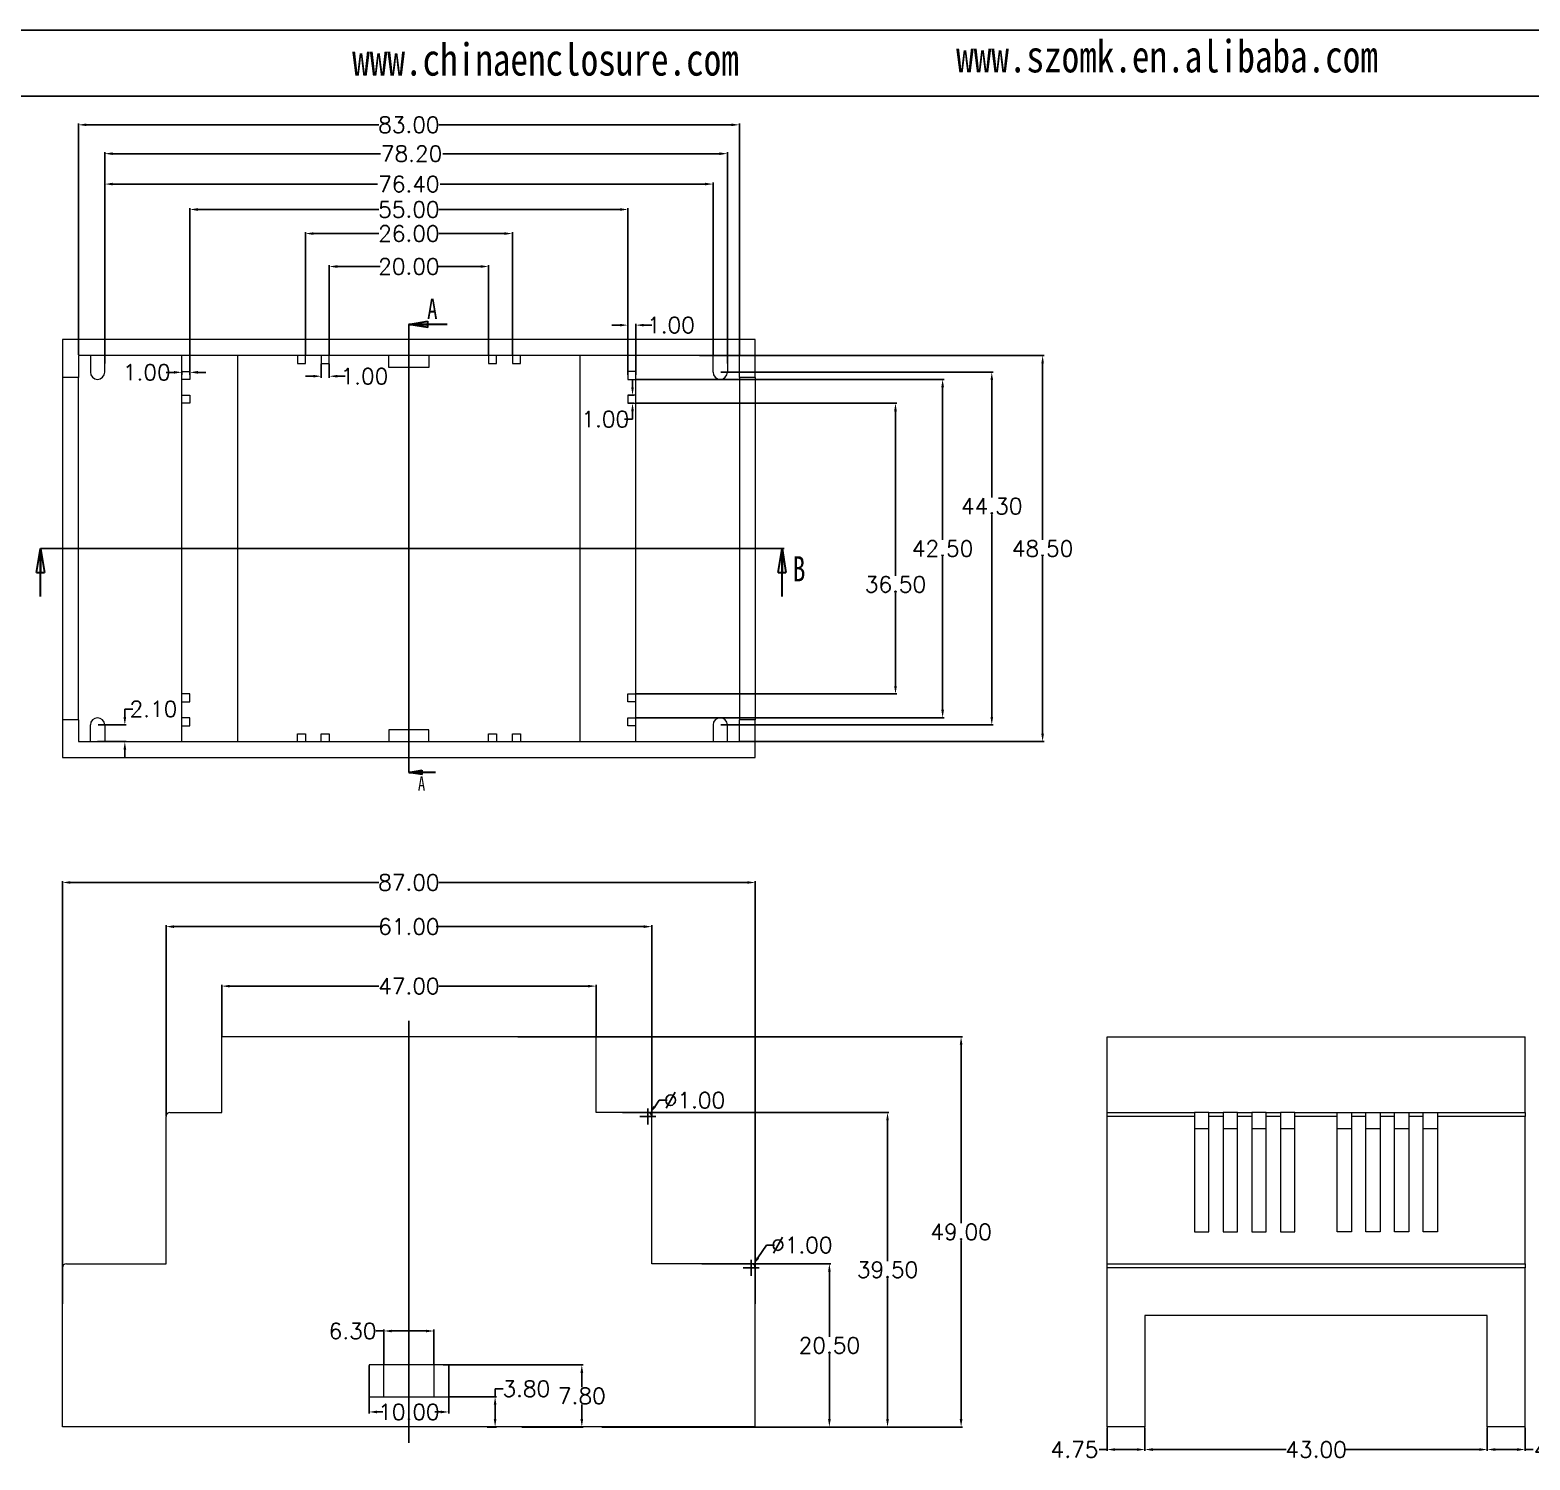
# Model space of a CAD drawing. Header units: inches. Extents: x 3379 to 5125, y 1126 to 1474.
# Drawn here: x 3518.5 to 3706.9, y 1294.4 to 1474 of the extents above; entities that cross this region are included whole.
import ezdxf

# ---------------------------------------------------------------- set-up
doc = ezdxf.new("R2010")
doc.units = ezdxf.units.IN
doc.header["$LTSCALE"] = 15
doc.layers.add('文字', color=81, linetype='Continuous')
doc.styles.add('SLDTEXTSTYLE0', font='TXT', dxfattribs={"width": 0.75})
doc.styles.get("Standard").update_dxf_attribs({"font": 'txt', "bigfont": 'gbcbig.shx'})
doc.styles.add('宋体', font='', dxfattribs={"width": 0.8, "height": 3.5})
doc.styles.get('宋体').set_extended_font_data('SimSun')
doc.dimstyles.new('2.5', dxfattribs={"dimtxt": 2, "dimasz": 1, "dimexe": 0.18, "dimexo": 0.0625, "dimgap": 0.09, "dimtad": 0, "dimtih": 1, "dimtoh": 1, "dimzin": 0, "dimdsep": 46, "dimtxsty": 'Standard', "dimcen": 1, "dimadec": 0, "dimazin": 2, "dimtfac": 1, "dimtofl": 0, "dimtmove": 0, "dimatfit": 3, "dimfxl": 1, "dimtolj": 1, "dimtzin": 0, "dimarcsym": 0})

# ---------------------------------------------------------------- blocks, each defined once
blk = doc.blocks.new('_CLOSED')
at = {"color": 0, "linetype": 'ByBlock', "lineweight": -2}
for p, q in [((-1, 0.166667), (0, 0)), ((-1, 0.166667), (-1, -0.166667)), ((0, 0), (-1, -0.166667)), ((0, 0), (-1, 0))]:
    blk.add_line(p, q, dxfattribs=at)
blk = doc.blocks.new('*D101')
at = {"color": 0, "lineweight": -2}
for p, q in [((3542.6, 1347.64), (3542.6, 1354.13)), ((3543.6, 1353.95), (3562.34, 1353.95)), ((3588.6, 1353.95), (3569.86, 1353.95)), ((3589.6, 1347.64), (3589.6, 1354.13))]:
    blk.add_line(p, q, dxfattribs=at)
at = {"color": 0}
for points in [[(3543.6, 1354.11), (3543.6, 1353.78), (3542.6, 1353.95)], [(3588.6, 1354.11), (3588.6, 1353.78), (3589.6, 1353.95)]]:
    blk.add_solid(points, dxfattribs=at)
at = {"layer": 'Defpoints', "color": 0}
for p in [(3589.6, 1353.95), (3542.6, 1347.58), (3589.6, 1347.58)]:
    blk.add_point(p, dxfattribs=at)
at = {"color": 0, "insert": (3566.1, 1353.95), "char_height": 2, "attachment_point": 5}
blk.add_mtext('\\A1;47.00', dxfattribs=at)
blk = doc.blocks.new('*D102')
at = {"color": 0, "lineweight": -2}
for p, q in [((3535.6, 1337.64), (3535.6, 1361.6)), ((3536.6, 1361.42), (3562.68, 1361.42)), ((3595.6, 1361.42), (3569.52, 1361.42)), ((3596.6, 1337.64), (3596.6, 1361.6))]:
    blk.add_line(p, q, dxfattribs=at)
at = {"color": 0}
for points in [[(3536.6, 1361.59), (3536.6, 1361.25), (3535.6, 1361.42)], [(3595.6, 1361.59), (3595.6, 1361.25), (3596.6, 1361.42)]]:
    blk.add_solid(points, dxfattribs=at)
at = {"layer": 'Defpoints', "color": 0}
for p in [(3596.6, 1361.42), (3535.6, 1337.58), (3596.6, 1337.58)]:
    blk.add_point(p, dxfattribs=at)
at = {"color": 0, "insert": (3566.1, 1361.42), "char_height": 2, "attachment_point": 5}
blk.add_mtext('\\A1;61.00', dxfattribs=at)
blk = doc.blocks.new('*D103')
at = {"color": 0, "lineweight": -2}
for p, q in [((3522.6, 1314.06), (3522.6, 1367.14)), ((3523.6, 1366.96), (3562.34, 1366.96)), ((3608.6, 1366.96), (3569.86, 1366.96)), ((3609.6, 1314.06), (3609.6, 1367.14))]:
    blk.add_line(p, q, dxfattribs=at)
at = {"color": 0}
for points in [[(3523.6, 1367.13), (3523.6, 1366.8), (3522.6, 1366.96)], [(3608.6, 1367.13), (3608.6, 1366.8), (3609.6, 1366.96)]]:
    blk.add_solid(points, dxfattribs=at)
at = {"layer": 'Defpoints', "color": 0}
for p in [(3522.6, 1366.96), (3522.6, 1314), (3609.6, 1314)]:
    blk.add_point(p, dxfattribs=at)
at = {"color": 0, "insert": (3566.1, 1366.96), "char_height": 2, "attachment_point": 5}
blk.add_mtext('\\A1;87.00', dxfattribs=at)
blk = doc.blocks.new('*D104')
at = {"color": 0, "lineweight": -2}
for p, q in [((3602.91, 1319.08), (3619.09, 1319.08)), ((3618.91, 1318.08), (3618.91, 1309.92)), ((3618.91, 1299.58), (3618.91, 1307.74)), ((3609.66, 1298.58), (3619.09, 1298.58))]:
    blk.add_line(p, q, dxfattribs=at)
at = {"color": 0}
for points in [[(3618.74, 1318.08), (3619.08, 1318.08), (3618.91, 1319.08)], [(3618.74, 1299.58), (3619.08, 1299.58), (3618.91, 1298.58)]]:
    blk.add_solid(points, dxfattribs=at)
at = {"layer": 'Defpoints', "color": 0}
for p in [(3602.85, 1319.08), (3618.91, 1319.08), (3609.6, 1298.58)]:
    blk.add_point(p, dxfattribs=at)
at = {"color": 0, "insert": (3618.91, 1308.83), "char_height": 2, "attachment_point": 5}
blk.add_mtext('\\A1;20.50', dxfattribs=at)
blk = doc.blocks.new('*D105')
at = {"color": 0, "lineweight": -2}
for p, q in [((3592.91, 1338.08), (3626.39, 1338.08)), ((3626.21, 1337.08), (3626.21, 1319.42)), ((3626.21, 1299.58), (3626.21, 1317.24)), ((3603.16, 1298.58), (3626.39, 1298.58))]:
    blk.add_line(p, q, dxfattribs=at)
at = {"color": 0}
for points in [[(3626.04, 1337.08), (3626.38, 1337.08), (3626.21, 1338.08)], [(3626.04, 1299.58), (3626.38, 1299.58), (3626.21, 1298.58)]]:
    blk.add_solid(points, dxfattribs=at)
at = {"layer": 'Defpoints', "color": 0}
for p in [(3592.85, 1338.08), (3626.21, 1338.08), (3603.1, 1298.58)]:
    blk.add_point(p, dxfattribs=at)
at = {"color": 0, "insert": (3626.21, 1318.33), "char_height": 2, "attachment_point": 5}
blk.add_mtext('\\A1;39.50', dxfattribs=at)
blk = doc.blocks.new('*D106')
at = {"color": 0, "lineweight": -2}
for p, q in [((3579.79, 1347.58), (3635.63, 1347.58)), ((3635.45, 1346.58), (3635.45, 1324.17)), ((3635.45, 1299.58), (3635.45, 1321.99)), ((3590.33, 1298.58), (3635.63, 1298.58))]:
    blk.add_line(p, q, dxfattribs=at)
at = {"color": 0}
for points in [[(3635.28, 1346.58), (3635.62, 1346.58), (3635.45, 1347.58)], [(3635.28, 1299.58), (3635.62, 1299.58), (3635.45, 1298.58)]]:
    blk.add_solid(points, dxfattribs=at)
at = {"layer": 'Defpoints', "color": 0}
for p in [(3579.72, 1347.58), (3635.45, 1347.58), (3590.27, 1298.58)]:
    blk.add_point(p, dxfattribs=at)
at = {"color": 0, "insert": (3635.45, 1323.08), "char_height": 2, "attachment_point": 5}
blk.add_mtext('\\A1;49.00', dxfattribs=at)
blk = doc.blocks.new('*D107')
at = {"color": 0, "lineweight": -2}
for p, q in [((3611.02, 1321.43), (3609.94, 1319.82)), ((3612.02, 1321.43), (3611.02, 1321.43)), ((3609.1, 1317.58), (3609.1, 1319.58)), ((3608.1, 1318.58), (3610.1, 1318.58))]:
    blk.add_line(p, q, dxfattribs=at)
at = {"color": 0}
blk.add_solid([(3609.8, 1319.92), (3610.08, 1319.73), (3609.38, 1319)], dxfattribs=at)
at = {"layer": 'Defpoints', "color": 0}
for p in [(3609.38, 1319), (3608.82, 1318.17)]:
    blk.add_point(p, dxfattribs=at)
at = {"color": 0, "insert": (3615.45, 1321.43), "char_height": 2, "attachment_point": 5}
blk.add_mtext('\\A1;∅1.00', dxfattribs=at)
blk = doc.blocks.new('*D108')
at = {"color": 0, "lineweight": -2}
for p, q in [((3597.55, 1339.62), (3596.97, 1338.81)), ((3598.55, 1339.62), (3597.55, 1339.62)), ((3595.1, 1337.58), (3597.1, 1337.58)), ((3596.1, 1336.58), (3596.1, 1338.58))]:
    blk.add_line(p, q, dxfattribs=at)
at = {"color": 0}
blk.add_solid([(3596.83, 1338.9), (3597.1, 1338.71), (3596.39, 1337.99)], dxfattribs=at)
at = {"layer": 'Defpoints', "color": 0}
for p in [(3596.39, 1337.99), (3595.81, 1337.17)]:
    blk.add_point(p, dxfattribs=at)
at = {"color": 0, "insert": (3601.97, 1339.62), "char_height": 2, "attachment_point": 5}
blk.add_mtext('\\A1;∅1.00', dxfattribs=at)
blk = doc.blocks.new('*D109')
at = {"color": 0, "lineweight": -2}
for p, q in [((3653.78, 1298.52), (3653.78, 1295.57)), ((3658.53, 1298.52), (3658.53, 1295.57)), ((3653.78, 1295.75), (3652.78, 1295.75)), ((3657.53, 1295.75), (3654.78, 1295.75))]:
    blk.add_line(p, q, dxfattribs=at)
at = {"color": 0}
for points in [[(3654.78, 1295.92), (3654.78, 1295.58), (3653.78, 1295.75)], [(3657.53, 1295.92), (3657.53, 1295.58), (3658.53, 1295.75)]]:
    blk.add_solid(points, dxfattribs=at)
at = {"layer": 'Defpoints', "color": 0}
for p in [(3653.78, 1298.58), (3658.53, 1298.58), (3653.78, 1295.75)]:
    blk.add_point(p, dxfattribs=at)
at = {"color": 0, "insert": (3649.69, 1295.75), "char_height": 2, "attachment_point": 5}
blk.add_mtext('\\A1;4.75', dxfattribs=at)
blk = doc.blocks.new('*D110')
at = {"color": 0, "lineweight": -2}
for p, q in [((3658.53, 1298.52), (3658.53, 1295.57)), ((3701.53, 1298.52), (3701.53, 1295.57)), ((3659.53, 1295.75), (3676.27, 1295.75)), ((3700.53, 1295.75), (3683.78, 1295.75))]:
    blk.add_line(p, q, dxfattribs=at)
at = {"color": 0}
for points in [[(3659.53, 1295.92), (3659.53, 1295.58), (3658.53, 1295.75)], [(3700.53, 1295.92), (3700.53, 1295.58), (3701.53, 1295.75)]]:
    blk.add_solid(points, dxfattribs=at)
at = {"layer": 'Defpoints', "color": 0}
for p in [(3658.53, 1298.58), (3701.53, 1298.58), (3701.53, 1295.75)]:
    blk.add_point(p, dxfattribs=at)
at = {"color": 0, "insert": (3680.03, 1295.75), "char_height": 2, "attachment_point": 5}
blk.add_mtext('\\A1;43.00', dxfattribs=at)
blk = doc.blocks.new('*D111')
at = {"color": 0, "lineweight": -2}
for p, q in [((3701.53, 1298.52), (3701.53, 1295.57)), ((3706.28, 1298.52), (3706.28, 1295.57)), ((3702.53, 1295.75), (3705.28, 1295.75)), ((3706.28, 1295.75), (3707.28, 1295.75))]:
    blk.add_line(p, q, dxfattribs=at)
at = {"color": 0}
for points in [[(3702.53, 1295.92), (3702.53, 1295.58), (3701.53, 1295.75)], [(3705.28, 1295.92), (3705.28, 1295.58), (3706.28, 1295.75)]]:
    blk.add_solid(points, dxfattribs=at)
at = {"layer": 'Defpoints', "color": 0}
for p in [(3701.53, 1298.58), (3706.28, 1298.58), (3706.28, 1295.75)]:
    blk.add_point(p, dxfattribs=at)
at = {"color": 0, "insert": (3710.37, 1295.75), "char_height": 2, "attachment_point": 5}
blk.add_mtext('\\A1;4.75', dxfattribs=at)
blk = doc.blocks.new('*D112')
at = {"color": 0, "lineweight": -2}
for p, q in [((3562.95, 1310.64), (3561.95, 1310.64)), ((3562.95, 1306.44), (3562.95, 1310.82)), ((3568.25, 1310.64), (3563.95, 1310.64)), ((3569.25, 1306.44), (3569.25, 1310.82))]:
    blk.add_line(p, q, dxfattribs=at)
at = {"color": 0}
for points in [[(3563.95, 1310.8), (3563.95, 1310.47), (3562.95, 1310.64)], [(3568.25, 1310.8), (3568.25, 1310.47), (3569.25, 1310.64)]]:
    blk.add_solid(points, dxfattribs=at)
at = {"layer": 'Defpoints', "color": 0}
for p in [(3569.25, 1310.64), (3562.95, 1306.38), (3569.25, 1306.38)]:
    blk.add_point(p, dxfattribs=at)
at = {"color": 0, "insert": (3559.03, 1310.64), "char_height": 2, "attachment_point": 5}
blk.add_mtext('\\A1;6.30', dxfattribs=at)
blk = doc.blocks.new('*D113')
at = {"color": 0, "lineweight": -2}
for p, q in [((3561.1, 1306.32), (3561.1, 1300.29)), ((3571.1, 1306.32), (3571.1, 1300.29)), ((3562.1, 1300.47), (3562.84, 1300.47)), ((3570.1, 1300.47), (3569.36, 1300.47))]:
    blk.add_line(p, q, dxfattribs=at)
at = {"color": 0}
for points in [[(3562.1, 1300.64), (3562.1, 1300.3), (3561.1, 1300.47)], [(3570.1, 1300.64), (3570.1, 1300.3), (3571.1, 1300.47)]]:
    blk.add_solid(points, dxfattribs=at)
at = {"layer": 'Defpoints', "color": 0}
for p in [(3561.1, 1306.38), (3571.1, 1306.38), (3571.1, 1300.47)]:
    blk.add_point(p, dxfattribs=at)
at = {"color": 0, "insert": (3566.1, 1300.47), "char_height": 2, "attachment_point": 5}
blk.add_mtext('\\A1;10.00', dxfattribs=at)
blk = doc.blocks.new('*D114')
at = {"color": 0, "lineweight": -2}
for p, q in [((3571.16, 1302.38), (3577.11, 1302.38)), ((3576.93, 1302.38), (3576.93, 1303.38)), ((3576.93, 1303.38), (3577.93, 1303.38)), ((3576.93, 1299.58), (3576.93, 1301.38)), ((3575.94, 1298.58), (3577.11, 1298.58))]:
    blk.add_line(p, q, dxfattribs=at)
at = {"color": 0}
for points in [[(3576.76, 1301.38), (3577.1, 1301.38), (3576.93, 1302.38)], [(3576.76, 1299.58), (3577.1, 1299.58), (3576.93, 1298.58)]]:
    blk.add_solid(points, dxfattribs=at)
at = {"layer": 'Defpoints', "color": 0}
for p in [(3571.1, 1302.38), (3576.93, 1302.38), (3575.88, 1298.58)]:
    blk.add_point(p, dxfattribs=at)
at = {"color": 0, "insert": (3580.85, 1303.38), "char_height": 2, "attachment_point": 5}
blk.add_mtext('\\A1;3.80', dxfattribs=at)
blk = doc.blocks.new('*D115')
at = {"color": 0, "lineweight": -2}
for p, q in [((3570.39, 1306.38), (3588, 1306.38)), ((3587.82, 1305.38), (3587.82, 1303.57)), ((3587.82, 1299.58), (3587.82, 1301.39)), ((3580.27, 1298.58), (3588, 1298.58))]:
    blk.add_line(p, q, dxfattribs=at)
at = {"color": 0}
for points in [[(3587.65, 1305.38), (3587.99, 1305.38), (3587.82, 1306.38)], [(3587.65, 1299.58), (3587.99, 1299.58), (3587.82, 1298.58)]]:
    blk.add_solid(points, dxfattribs=at)
at = {"layer": 'Defpoints', "color": 0}
for p in [(3570.33, 1306.38), (3580.21, 1298.58), (3587.82, 1298.58)]:
    blk.add_point(p, dxfattribs=at)
at = {"color": 0, "insert": (3587.82, 1302.48), "char_height": 2, "attachment_point": 5}
blk.add_mtext('\\A1;7.80', dxfattribs=at)
blk = doc.blocks.new('*D134')
at = {"color": 0, "lineweight": -2}
for p, q in [((3524.6, 1433.21), (3524.6, 1462.29)), ((3525.6, 1462.11), (3562.34, 1462.11)), ((3606.6, 1462.11), (3569.86, 1462.11)), ((3607.6, 1433.21), (3607.6, 1462.29))]:
    blk.add_line(p, q, dxfattribs=at)
at = {"color": 0}
for points in [[(3525.6, 1462.28), (3525.6, 1461.95), (3524.6, 1462.11)], [(3606.6, 1462.28), (3606.6, 1461.95), (3607.6, 1462.11)]]:
    blk.add_solid(points, dxfattribs=at)
at = {"layer": 'Defpoints', "color": 0}
for p in [(3607.6, 1462.11), (3524.6, 1433.15), (3607.6, 1433.15)]:
    blk.add_point(p, dxfattribs=at)
at = {"color": 0, "insert": (3566.1, 1462.11), "char_height": 2, "attachment_point": 5}
blk.add_mtext('\\A1;83.00', dxfattribs=at)
blk = doc.blocks.new('*D135')
at = {"color": 0, "lineweight": -2}
for p, q in [((3527.9, 1433.21), (3527.9, 1454.85)), ((3528.9, 1454.67), (3562.18, 1454.67)), ((3603.3, 1454.67), (3570.02, 1454.67)), ((3604.3, 1433.21), (3604.3, 1454.85))]:
    blk.add_line(p, q, dxfattribs=at)
at = {"color": 0}
for points in [[(3528.9, 1454.84), (3528.9, 1454.51), (3527.9, 1454.67)], [(3603.3, 1454.84), (3603.3, 1454.51), (3604.3, 1454.67)]]:
    blk.add_solid(points, dxfattribs=at)
at = {"layer": 'Defpoints', "color": 0}
for p in [(3604.3, 1454.67), (3527.9, 1433.15), (3604.3, 1433.15)]:
    blk.add_point(p, dxfattribs=at)
at = {"color": 0, "insert": (3566.1, 1454.67), "char_height": 2, "attachment_point": 5}
blk.add_mtext('\\A1;76.40', dxfattribs=at)
blk = doc.blocks.new('*D136')
at = {"color": 0, "lineweight": -2}
for p, q in [((3538.6, 1431.21), (3538.6, 1451.66)), ((3539.6, 1451.48), (3562.34, 1451.48)), ((3592.6, 1451.48), (3569.86, 1451.48)), ((3593.6, 1431.21), (3593.6, 1451.66))]:
    blk.add_line(p, q, dxfattribs=at)
at = {"color": 0}
for points in [[(3539.6, 1451.65), (3539.6, 1451.31), (3538.6, 1451.48)], [(3592.6, 1451.65), (3592.6, 1451.31), (3593.6, 1451.48)]]:
    blk.add_solid(points, dxfattribs=at)
at = {"layer": 'Defpoints', "color": 0}
for p in [(3593.6, 1451.48), (3538.6, 1431.15), (3593.6, 1431.15)]:
    blk.add_point(p, dxfattribs=at)
at = {"color": 0, "insert": (3566.1, 1451.48), "char_height": 2, "attachment_point": 5}
blk.add_mtext('\\A1;55.00', dxfattribs=at)
blk = doc.blocks.new('*D137')
at = {"color": 0, "lineweight": -2}
for p, q in [((3536.6, 1431.03), (3535.6, 1431.03)), ((3537.6, 1430.71), (3537.6, 1431.21)), ((3538.6, 1430.71), (3538.6, 1431.21)), ((3539.6, 1431.03), (3540.6, 1431.03))]:
    blk.add_line(p, q, dxfattribs=at)
at = {"color": 0}
for points in [[(3536.6, 1431.2), (3536.6, 1430.86), (3537.6, 1431.03)], [(3539.6, 1431.2), (3539.6, 1430.86), (3538.6, 1431.03)]]:
    blk.add_solid(points, dxfattribs=at)
at = {"layer": 'Defpoints', "color": 0}
for p in [(3537.6, 1431.03), (3537.6, 1430.65), (3538.6, 1430.65)]:
    blk.add_point(p, dxfattribs=at)
at = {"color": 0, "insert": (3533.18, 1431.03), "char_height": 2, "attachment_point": 5}
blk.add_mtext('\\A1;1.00', dxfattribs=at)
blk = doc.blocks.new('*D138')
at = {"color": 0, "lineweight": -2}
for p, q in [((3592.6, 1436.96), (3591.6, 1436.96)), ((3593.6, 1430.71), (3593.6, 1437.14)), ((3594.6, 1430.71), (3594.6, 1437.14)), ((3595.6, 1436.96), (3596.6, 1436.96))]:
    blk.add_line(p, q, dxfattribs=at)
at = {"color": 0}
for points in [[(3592.6, 1437.12), (3592.6, 1436.79), (3593.6, 1436.96)], [(3595.6, 1437.12), (3595.6, 1436.79), (3594.6, 1436.96)]]:
    blk.add_solid(points, dxfattribs=at)
at = {"layer": 'Defpoints', "color": 0}
for p in [(3594.6, 1436.96), (3593.6, 1430.65), (3594.6, 1430.65)]:
    blk.add_point(p, dxfattribs=at)
at = {"color": 0, "insert": (3599.02, 1436.96), "char_height": 2, "attachment_point": 5}
blk.add_mtext('\\A1;1.00', dxfattribs=at)
blk = doc.blocks.new('*D139')
at = {"color": 0, "lineweight": -2}
for p, q in [((3527.9, 1432.16), (3527.9, 1458.67)), ((3528.9, 1458.49), (3562.52, 1458.49)), ((3605.1, 1458.49), (3570.36, 1458.49)), ((3606.1, 1432.16), (3606.1, 1458.67))]:
    blk.add_line(p, q, dxfattribs=at)
at = {"color": 0}
for points in [[(3528.9, 1458.66), (3528.9, 1458.32), (3527.9, 1458.49)], [(3605.1, 1458.66), (3605.1, 1458.32), (3606.1, 1458.49)]]:
    blk.add_solid(points, dxfattribs=at)
at = {"layer": 'Defpoints', "color": 0}
for p in [(3606.1, 1458.49), (3527.9, 1432.1), (3606.1, 1432.1)]:
    blk.add_point(p, dxfattribs=at)
at = {"color": 0, "insert": (3566.44, 1458.49), "char_height": 2, "attachment_point": 5}
blk.add_mtext('\\A1;78.20', dxfattribs=at)
blk = doc.blocks.new('*D140')
at = {"color": 0, "lineweight": -2}
for p, q in [((3553.1, 1433.21), (3553.1, 1448.64)), ((3579.1, 1433.21), (3579.1, 1448.64)), ((3554.1, 1448.46), (3562.34, 1448.46)), ((3578.1, 1448.46), (3569.86, 1448.46))]:
    blk.add_line(p, q, dxfattribs=at)
at = {"color": 0}
for points in [[(3554.1, 1448.62), (3554.1, 1448.29), (3553.1, 1448.46)], [(3578.1, 1448.62), (3578.1, 1448.29), (3579.1, 1448.46)]]:
    blk.add_solid(points, dxfattribs=at)
at = {"layer": 'Defpoints', "color": 0}
for p in [(3579.1, 1448.46), (3553.1, 1433.15), (3579.1, 1433.15)]:
    blk.add_point(p, dxfattribs=at)
at = {"color": 0, "insert": (3566.1, 1448.46), "char_height": 2, "attachment_point": 5}
blk.add_mtext('\\A1;26.00', dxfattribs=at)
blk = doc.blocks.new('*D141')
at = {"color": 0, "lineweight": -2}
for p, q in [((3556.1, 1433.21), (3556.1, 1444.5)), ((3557.1, 1444.32), (3562.51, 1444.32)), ((3575.1, 1444.32), (3569.69, 1444.32)), ((3576.1, 1433.21), (3576.1, 1444.5))]:
    blk.add_line(p, q, dxfattribs=at)
at = {"color": 0}
for points in [[(3557.1, 1444.49), (3557.1, 1444.15), (3556.1, 1444.32)], [(3575.1, 1444.49), (3575.1, 1444.15), (3576.1, 1444.32)]]:
    blk.add_solid(points, dxfattribs=at)
at = {"layer": 'Defpoints', "color": 0}
for p in [(3556.1, 1444.32), (3556.1, 1433.15), (3576.1, 1433.15)]:
    blk.add_point(p, dxfattribs=at)
at = {"color": 0, "insert": (3566.1, 1444.32), "char_height": 2, "attachment_point": 5}
blk.add_mtext('\\A1;20.00', dxfattribs=at)
blk = doc.blocks.new('*D142')
at = {"color": 0, "lineweight": -2}
for p, q in [((3555.1, 1432.09), (3555.1, 1430.36)), ((3556.1, 1432.09), (3556.1, 1430.36)), ((3554.1, 1430.54), (3553.1, 1430.54)), ((3557.1, 1430.54), (3558.1, 1430.54))]:
    blk.add_line(p, q, dxfattribs=at)
at = {"color": 0}
for points in [[(3554.1, 1430.71), (3554.1, 1430.38), (3555.1, 1430.54)], [(3557.1, 1430.71), (3557.1, 1430.38), (3556.1, 1430.54)]]:
    blk.add_solid(points, dxfattribs=at)
at = {"layer": 'Defpoints', "color": 0}
for p in [(3555.1, 1432.15), (3556.1, 1432.15), (3556.1, 1430.54)]:
    blk.add_point(p, dxfattribs=at)
at = {"color": 0, "insert": (3560.52, 1430.54), "char_height": 2, "attachment_point": 5}
blk.add_mtext('\\A1;1.00', dxfattribs=at)
blk = doc.blocks.new('*D144')
at = {"color": 0, "lineweight": -2}
for p, q in [((3602.58, 1433.15), (3645.87, 1433.15)), ((3645.69, 1432.15), (3645.69, 1409.99)), ((3645.69, 1385.65), (3645.69, 1407.81)), ((3607.66, 1384.65), (3645.87, 1384.65))]:
    blk.add_line(p, q, dxfattribs=at)
at = {"color": 0}
for points in [[(3645.52, 1432.15), (3645.85, 1432.15), (3645.69, 1433.15)], [(3645.52, 1385.65), (3645.85, 1385.65), (3645.69, 1384.65)]]:
    blk.add_solid(points, dxfattribs=at)
at = {"layer": 'Defpoints', "color": 0}
for p in [(3602.52, 1433.15), (3645.69, 1433.15), (3607.6, 1384.65)]:
    blk.add_point(p, dxfattribs=at)
at = {"color": 0, "insert": (3645.69, 1408.9), "char_height": 2, "attachment_point": 5}
blk.add_mtext('\\A1;48.50', dxfattribs=at)
blk = doc.blocks.new('*D145')
at = {"color": 0, "lineweight": -2}
for p, q in [((3605.26, 1431.05), (3639.48, 1431.05)), ((3639.3, 1430.05), (3639.3, 1415.31)), ((3639.3, 1387.75), (3639.3, 1413.13)), ((3605.26, 1386.75), (3639.48, 1386.75))]:
    blk.add_line(p, q, dxfattribs=at)
at = {"color": 0}
for points in [[(3639.14, 1430.05), (3639.47, 1430.05), (3639.3, 1431.05)], [(3639.14, 1387.75), (3639.47, 1387.75), (3639.3, 1386.75)]]:
    blk.add_solid(points, dxfattribs=at)
at = {"layer": 'Defpoints', "color": 0}
for p in [(3605.2, 1431.05), (3639.3, 1431.05), (3605.2, 1386.75)]:
    blk.add_point(p, dxfattribs=at)
at = {"color": 0, "insert": (3639.3, 1414.22), "char_height": 2, "attachment_point": 5}
blk.add_mtext('\\A1;44.30', dxfattribs=at)
blk = doc.blocks.new('*D146')
at = {"color": 0, "lineweight": -2}
for p, q in [((3594.66, 1430.15), (3633.31, 1430.15)), ((3633.13, 1429.15), (3633.13, 1409.99)), ((3633.13, 1388.65), (3633.13, 1407.81)), ((3594.66, 1387.65), (3633.31, 1387.65))]:
    blk.add_line(p, q, dxfattribs=at)
at = {"color": 0}
for points in [[(3632.96, 1429.15), (3633.3, 1429.15), (3633.13, 1430.15)], [(3632.96, 1388.65), (3633.3, 1388.65), (3633.13, 1387.65)]]:
    blk.add_solid(points, dxfattribs=at)
at = {"layer": 'Defpoints', "color": 0}
for p in [(3594.6, 1430.15), (3633.13, 1430.15), (3594.6, 1387.65)]:
    blk.add_point(p, dxfattribs=at)
at = {"color": 0, "insert": (3633.13, 1408.9), "char_height": 2, "attachment_point": 5}
blk.add_mtext('\\A1;42.50', dxfattribs=at)
blk = doc.blocks.new('*D147')
at = {"color": 0, "lineweight": -2}
for p, q in [((3594.66, 1427.15), (3627.39, 1427.15)), ((3627.21, 1426.15), (3627.21, 1405.49)), ((3627.21, 1391.65), (3627.21, 1403.31)), ((3594.66, 1390.65), (3627.39, 1390.65))]:
    blk.add_line(p, q, dxfattribs=at)
at = {"color": 0}
for points in [[(3627.04, 1426.15), (3627.38, 1426.15), (3627.21, 1427.15)], [(3627.04, 1391.65), (3627.38, 1391.65), (3627.21, 1390.65)]]:
    blk.add_solid(points, dxfattribs=at)
at = {"layer": 'Defpoints', "color": 0}
for p in [(3594.6, 1427.15), (3627.21, 1427.15), (3594.6, 1390.65)]:
    blk.add_point(p, dxfattribs=at)
at = {"color": 0, "insert": (3627.21, 1404.4), "char_height": 2, "attachment_point": 5}
blk.add_mtext('\\A1;36.50', dxfattribs=at)
blk = doc.blocks.new('*D148')
at = {"color": 0, "lineweight": -2}
for p, q in [((3594.19, 1429.15), (3594.19, 1430.15)), ((3593.66, 1428.15), (3594.37, 1428.15)), ((3593.66, 1427.15), (3594.37, 1427.15)), ((3594.19, 1426.15), (3594.19, 1425.15)), ((3594.19, 1425.15), (3593.19, 1425.15))]:
    blk.add_line(p, q, dxfattribs=at)
at = {"color": 0}
for points in [[(3594.02, 1429.15), (3594.35, 1429.15), (3594.19, 1428.15)], [(3594.02, 1426.15), (3594.35, 1426.15), (3594.19, 1427.15)]]:
    blk.add_solid(points, dxfattribs=at)
at = {"layer": 'Defpoints', "color": 0}
for p in [(3593.6, 1428.15), (3593.6, 1427.15), (3594.19, 1427.15)]:
    blk.add_point(p, dxfattribs=at)
at = {"color": 0, "insert": (3590.76, 1425.15), "char_height": 2, "attachment_point": 5}
blk.add_mtext('\\A1;1.00', dxfattribs=at)
blk = doc.blocks.new('*D149')
at = {"color": 0, "lineweight": -2}
for p, q in [((3530.43, 1387.75), (3530.43, 1388.75)), ((3530.43, 1388.75), (3531.43, 1388.75)), ((3527.06, 1386.75), (3530.61, 1386.75)), ((3526.98, 1384.65), (3530.61, 1384.65)), ((3530.43, 1383.65), (3530.43, 1382.65))]:
    blk.add_line(p, q, dxfattribs=at)
at = {"color": 0}
for points in [[(3530.26, 1387.75), (3530.6, 1387.75), (3530.43, 1386.75)], [(3530.26, 1383.65), (3530.6, 1383.65), (3530.43, 1384.65)]]:
    blk.add_solid(points, dxfattribs=at)
at = {"layer": 'Defpoints', "color": 0}
for p in [(3527, 1386.75), (3530.43, 1386.75), (3526.92, 1384.65)]:
    blk.add_point(p, dxfattribs=at)
at = {"color": 0, "insert": (3534.02, 1388.75), "char_height": 2, "attachment_point": 5}
blk.add_mtext('\\A1;2.10', dxfattribs=at)

msp = doc.modelspace()

# ---------------------------------------------------------------- linework, layer by layer
for p, q in [((3379.052, 1474.021), (3871.739, 1474.021)), ((3391.801, 1465.727), (3863.445, 1465.727))]:
    msp.add_line(p, q)
at = {"color": 1}
for p, q in [((3566.1, 1437.044), (3566.1, 1380.785)), ((3613.226, 1408.899), (3519.838, 1408.899)), ((3566.1, 1349.582), (3566.1, 1296.582))]:
    msp.add_line(p, q, dxfattribs=at)
at = {"color": 7, "linetype": 'Continuous', "lineweight": 30}
for p, q in [((3570.9, 1437.044), (3566.1, 1437.044)), ((3519.838, 1402.899), (3519.838, 1408.899)), ((3612.96, 1402.899), (3612.96, 1408.899)), ((3569.46, 1380.785), (3566.1, 1380.785))]:
    msp.add_line(p, q, dxfattribs=at)
at = {"color": 7, "linetype": 'Continuous', "lineweight": 15}
for p, q in [((3609.6, 1435.149), (3522.6, 1435.149)), ((3522.6, 1435.149), (3522.6, 1430.399)), ((3609.6, 1430.399), (3609.6, 1435.149)), ((3607.6, 1433.149), (3524.6, 1433.149)), ((3524.6, 1433.149), (3524.6, 1430.399)), ((3526.1, 1433.149), (3526.1, 1431.049)), ((3527.9, 1431.049), (3527.9, 1433.149)), ((3537.6, 1384.649), (3537.6, 1433.149)), ((3544.6, 1384.649), (3544.6, 1433.149)), ((3552.1, 1433.149), (3552.1, 1432.149)), ((3552.1, 1432.149), (3553.1, 1432.149)), ((3553.1, 1432.149), (3553.1, 1433.149)), ((3555.1, 1433.149), (3555.1, 1432.149)), ((3555.1, 1432.149), (3556.1, 1432.149)), ((3556.1, 1432.149), (3556.1, 1433.149)), ((3563.6, 1431.649), (3563.6, 1433.149)), ((3568.6, 1431.649), (3563.6, 1431.649)), ((3568.6, 1433.149), (3568.6, 1431.649)), ((3576.1, 1433.149), (3576.1, 1432.149)), ((3576.1, 1432.149), (3577.1, 1432.149)), ((3577.1, 1432.149), (3577.1, 1433.149)), ((3579.1, 1433.149), (3579.1, 1432.149)), ((3579.1, 1432.149), (3580.1, 1432.149)), ((3580.1, 1432.149), (3580.1, 1433.149)), ((3587.6, 1384.649), (3587.6, 1433.149)), ((3594.6, 1384.649), (3594.6, 1433.149)), ((3604.3, 1431.049), (3604.3, 1433.149)), ((3606.1, 1433.149), (3606.1, 1431.049)), ((3607.6, 1430.399), (3607.6, 1433.149)), ((3524.6, 1430.399), (3522.6, 1430.399)), ((3522.6, 1430.399), (3522.6, 1387.399)), ((3524.6, 1387.399), (3524.6, 1430.399)), ((3537.6, 1431.149), (3538.6, 1431.149)), ((3538.6, 1430.149), (3537.6, 1430.149)), ((3538.6, 1431.149), (3538.6, 1430.149)), ((3593.6, 1431.149), (3593.6, 1430.149)), ((3594.6, 1431.149), (3593.6, 1431.149)), ((3593.6, 1430.149), (3594.6, 1430.149)), ((3609.6, 1430.399), (3607.6, 1430.399)), ((3607.6, 1430.399), (3607.6, 1387.399)), ((3609.6, 1430.399), (3609.6, 1387.399)), ((3537.6, 1428.149), (3538.6, 1428.149)), ((3538.6, 1428.149), (3538.6, 1427.149)), ((3593.6, 1428.149), (3593.6, 1427.149)), ((3594.6, 1428.149), (3593.6, 1428.149)), ((3538.6, 1427.149), (3537.6, 1427.149)), ((3593.6, 1427.149), (3594.6, 1427.149)), ((3538.6, 1390.649), (3537.6, 1390.649)), ((3538.6, 1389.649), (3538.6, 1390.649)), ((3593.6, 1390.649), (3594.6, 1390.649)), ((3593.6, 1389.649), (3593.6, 1390.649)), ((3537.6, 1389.649), (3538.6, 1389.649)), ((3594.6, 1389.649), (3593.6, 1389.649)), ((3524.6, 1387.399), (3522.6, 1387.399)), ((3522.6, 1387.399), (3522.6, 1382.649)), ((3524.6, 1387.399), (3524.6, 1384.649)), ((3526.1, 1384.649), (3526.1, 1386.749)), ((3527.9, 1386.749), (3527.9, 1384.649)), ((3538.6, 1387.649), (3537.6, 1387.649)), ((3537.6, 1386.649), (3538.6, 1386.649)), ((3538.6, 1386.649), (3538.6, 1387.649)), ((3593.6, 1386.649), (3593.6, 1387.649)), ((3593.6, 1387.649), (3594.6, 1387.649)), ((3594.6, 1386.649), (3593.6, 1386.649)), ((3604.3, 1386.749), (3604.3, 1384.649)), ((3606.1, 1384.649), (3606.1, 1386.749)), ((3607.6, 1384.649), (3607.6, 1387.399)), ((3609.6, 1387.399), (3607.6, 1387.399)), ((3609.6, 1382.649), (3609.6, 1387.399)), ((3524.6, 1384.649), (3607.6, 1384.649)), ((3552.1, 1385.649), (3553.1, 1385.649)), ((3552.1, 1384.649), (3552.1, 1385.649)), ((3553.1, 1385.649), (3553.1, 1384.649)), ((3555.1, 1385.649), (3556.1, 1385.649)), ((3555.1, 1384.649), (3555.1, 1385.649)), ((3556.1, 1385.649), (3556.1, 1384.649)), ((3563.6, 1386.149), (3563.6, 1384.649)), ((3568.6, 1386.149), (3563.6, 1386.149)), ((3568.6, 1384.649), (3568.6, 1386.149)), ((3576.1, 1385.649), (3577.1, 1385.649)), ((3576.1, 1384.649), (3576.1, 1385.649)), ((3577.1, 1385.649), (3577.1, 1384.649)), ((3579.1, 1384.649), (3579.1, 1385.649)), ((3579.1, 1385.649), (3580.1, 1385.649)), ((3580.1, 1385.649), (3580.1, 1384.649)), ((3522.6, 1382.649), (3609.6, 1382.649)), ((3589.6, 1347.582), (3542.6, 1347.582)), ((3542.6, 1338.082), (3542.6, 1347.582)), ((3589.6, 1338.082), (3589.6, 1347.582)), ((3653.777, 1347.582), (3706.277, 1347.582)), ((3653.777, 1338.082), (3653.777, 1347.582)), ((3706.277, 1338.082), (3706.277, 1347.582)), ((3535.6, 1319.082), (3535.6, 1337.582)), ((3536.1, 1338.082), (3542.6, 1338.082)), ((3596.1, 1338.082), (3589.6, 1338.082)), ((3596.6, 1319.082), (3596.6, 1337.582)), ((3653.777, 1338.082), (3664.777, 1338.082)), ((3653.777, 1337.582), (3653.777, 1338.082)), ((3664.777, 1337.582), (3653.777, 1337.582)), ((3653.777, 1319.082), (3653.777, 1337.582)), ((3664.777, 1338.082), (3664.777, 1337.582)), ((3666.577, 1338.082), (3664.777, 1338.082)), ((3664.777, 1337.582), (3664.777, 1323.082)), ((3666.577, 1338.082), (3668.377, 1338.082)), ((3666.577, 1337.582), (3666.577, 1338.082)), ((3666.577, 1323.082), (3666.577, 1337.582)), ((3668.377, 1337.582), (3666.577, 1337.582)), ((3668.377, 1338.082), (3668.377, 1337.582)), ((3670.177, 1338.082), (3668.377, 1338.082)), ((3668.377, 1337.582), (3668.377, 1323.082)), ((3670.177, 1338.082), (3671.977, 1338.082)), ((3670.177, 1337.582), (3670.177, 1338.082)), ((3670.177, 1323.082), (3670.177, 1337.582)), ((3671.977, 1337.582), (3670.177, 1337.582)), ((3671.977, 1338.082), (3671.977, 1337.582)), ((3673.777, 1338.082), (3671.977, 1338.082)), ((3671.977, 1337.582), (3671.977, 1323.082)), ((3673.777, 1338.082), (3675.577, 1338.082)), ((3673.777, 1337.582), (3673.777, 1338.082)), ((3673.777, 1323.082), (3673.777, 1337.582)), ((3675.577, 1337.582), (3673.777, 1337.582)), ((3675.577, 1338.082), (3675.577, 1337.582)), ((3677.377, 1338.082), (3675.577, 1338.082)), ((3675.577, 1337.582), (3675.577, 1323.082)), ((3677.377, 1337.582), (3677.377, 1338.082)), ((3677.377, 1338.082), (3682.677, 1338.082)), ((3677.377, 1323.082), (3677.377, 1337.582)), ((3682.677, 1337.582), (3677.377, 1337.582)), ((3682.677, 1337.582), (3682.677, 1338.082)), ((3682.677, 1338.082), (3684.477, 1338.082)), ((3682.677, 1323.082), (3682.677, 1337.582)), ((3684.477, 1338.082), (3684.477, 1337.582)), ((3684.477, 1338.082), (3686.277, 1338.082)), ((3684.477, 1337.582), (3684.477, 1323.082)), ((3686.277, 1337.582), (3684.477, 1337.582)), ((3686.277, 1337.582), (3686.277, 1338.082)), ((3686.277, 1338.082), (3688.077, 1338.082)), ((3686.277, 1323.082), (3686.277, 1337.582)), ((3688.077, 1338.082), (3688.077, 1337.582)), ((3688.077, 1338.082), (3689.877, 1338.082)), ((3688.077, 1337.582), (3688.077, 1323.082)), ((3689.877, 1337.582), (3688.077, 1337.582)), ((3689.877, 1337.582), (3689.877, 1338.082)), ((3689.877, 1338.082), (3691.677, 1338.082)), ((3689.877, 1323.082), (3689.877, 1337.582)), ((3691.677, 1338.082), (3691.677, 1337.582)), ((3691.677, 1338.082), (3693.477, 1338.082)), ((3691.677, 1337.582), (3691.677, 1323.082)), ((3693.477, 1337.582), (3691.677, 1337.582)), ((3693.477, 1337.582), (3693.477, 1338.082)), ((3693.477, 1338.082), (3695.277, 1338.082)), ((3693.477, 1323.082), (3693.477, 1337.582)), ((3695.277, 1338.082), (3706.277, 1338.082)), ((3695.277, 1338.082), (3695.277, 1337.582)), ((3706.277, 1337.582), (3695.277, 1337.582)), ((3695.277, 1337.582), (3695.277, 1323.082)), ((3706.277, 1338.082), (3706.277, 1337.582)), ((3706.277, 1319.082), (3706.277, 1337.582)), ((3664.777, 1336.082), (3666.577, 1336.082)), ((3668.377, 1336.082), (3670.177, 1336.082)), ((3671.977, 1336.082), (3673.777, 1336.082)), ((3675.577, 1336.082), (3677.377, 1336.082)), ((3682.677, 1336.082), (3684.477, 1336.082)), ((3686.277, 1336.082), (3688.077, 1336.082)), ((3689.877, 1336.082), (3691.677, 1336.082)), ((3693.477, 1336.082), (3695.277, 1336.082)), ((3664.777, 1323.082), (3666.577, 1323.082)), ((3668.377, 1323.082), (3670.177, 1323.082)), ((3671.977, 1323.082), (3673.777, 1323.082)), ((3675.577, 1323.082), (3677.377, 1323.082)), ((3684.477, 1323.082), (3682.677, 1323.082)), ((3688.077, 1323.082), (3686.277, 1323.082)), ((3691.677, 1323.082), (3689.877, 1323.082)), ((3695.277, 1323.082), (3693.477, 1323.082)), ((3523.1, 1319.082), (3535.6, 1319.082)), ((3609.1, 1319.082), (3596.6, 1319.082)), ((3653.777, 1319.082), (3706.277, 1319.082)), ((3653.777, 1318.582), (3653.777, 1319.082)), ((3706.277, 1319.082), (3706.277, 1318.582)), ((3522.6, 1298.582), (3522.6, 1318.582)), ((3609.6, 1298.582), (3609.6, 1318.582)), ((3653.777, 1298.582), (3653.777, 1318.582)), ((3706.277, 1318.582), (3653.777, 1318.582)), ((3706.277, 1298.582), (3706.277, 1318.582)), ((3701.527, 1312.582), (3658.527, 1312.582)), ((3658.527, 1312.582), (3658.527, 1298.582)), ((3701.527, 1298.582), (3701.527, 1312.582)), ((3561.1, 1306.382), (3561.1, 1302.382)), ((3571.1, 1306.382), (3561.1, 1306.382)), ((3562.95, 1302.382), (3562.95, 1306.382)), ((3569.25, 1306.382), (3569.25, 1302.382)), ((3571.1, 1302.382), (3571.1, 1306.382)), ((3561.1, 1302.382), (3571.1, 1302.382)), ((3609.6, 1298.582), (3522.6, 1298.582)), ((3658.527, 1298.582), (3653.777, 1298.582)), ((3706.277, 1298.582), (3701.527, 1298.582))]:
    msp.add_line(p, q, dxfattribs=at)
for centre, radius, start, end in [((3527, 1431.049), 0.9, 180, 0), ((3605.2, 1431.049), 0.9, 180, 0), ((3527, 1386.749), 0.9, 0, 180), ((3605.2, 1386.749), 0.9, 0, 180), ((3536.1, 1337.582), 0.5, 90, 180), ((3596.1, 1337.582), 0.5, 0, 90), ((3523.1, 1318.582), 0.5, 90, 180), ((3609.1, 1318.582), 0.5, 0, 90)]:
    msp.add_arc(centre, radius, start, end, dxfattribs=at)

# ---------------------------------------------------------------- block references
at = {"color": 7, "linetype": 'Continuous', "lineweight": 30}
for p, xscale, yscale, zscale, rotation in [((3566.1, 1437.044), 2.400000000000091, 2.399999999999977, 0.4, 180), ((3519.838, 1408.899), 3, 3, 0.5, 90), ((3612.96, 1408.899), 3, 3, 0.5, 90), ((3566.1, 1380.785), 1.679999999999836, 1.67999999999995, 0.28, 180)]:
    msp.add_blockref('_CLOSED', p, dxfattribs=dict(at, xscale=xscale, yscale=yscale, zscale=zscale, rotation=rotation))

# ---------------------------------------------------------------- texts
at = {"color": 7, "linetype": 'Continuous', "attachment_point": 1, "style": 'SLDTEXTSTYLE0'}
for s, insert, char_height in [('A', (3568.394, 1440.275), 2.54), ('B', (3614.284, 1407.94), 3.175), ('A', (3567.239, 1380.283), 1.778)]:
    msp.add_mtext(s, dxfattribs=dict(at, insert=insert, char_height=char_height))
at = {"layer": '文字', "color": 0, "char_height": 4.05504, "width": 71.24316, "attachment_point": 1, "style": '宋体'}
for s, insert in [('www.chinaenclosure.com', (3558.986, 1472.349)), ('www.szomk.en.alibaba.com', (3634.832, 1472.751))]:
    msp.add_mtext(s, dxfattribs=dict(at, insert=insert))

# ---------------------------------------------------------------- dimensions: what is measured, and where the dimension line sits
for base, p1, p2, picture, middle in [((3607.6, 1462.114), (3524.6, 1433.149), (3607.6, 1433.149), '*D134', (3566.1, 1462.114)), ((3606.1, 1458.49), (3527.9, 1432.099), (3606.1, 1432.099), '*D139', (3566.441, 1458.49)), ((3604.3, 1454.674), (3527.9, 1433.149), (3604.3, 1433.149), '*D135', (3566.1, 1454.674)), ((3593.6, 1451.48), (3538.6, 1431.149), (3593.6, 1431.149), '*D136', (3566.1, 1451.48)), ((3594.6, 1436.956), (3593.6, 1430.649), (3594.6, 1430.649), '*D138', (3599.023, 1436.956)), ((3569.25, 1310.637), (3562.95, 1306.382), (3569.25, 1306.382), '*D112', (3559.026, 1310.637))]:
    dim = msp.add_linear_dim(base=base, p1=p1, p2=p2, dimstyle='2.5')
    dim.commit()
    dim.dimension.update_dxf_attribs({"geometry": picture, "text_midpoint": middle, "dimtype": 160})
for base, p1, p2, picture, middle in [((3579.1, 1448.458), (3553.1, 1433.149), (3579.1, 1433.149), '*D140', (3566.1, 1448.458)), ((3556.1, 1444.32), (3576.1, 1433.149), (3556.1, 1433.149), '*D141', (3566.1, 1444.32)), ((3537.6, 1431.03), (3538.6, 1430.649), (3537.6, 1430.649), '*D137', (3533.176, 1431.03)), ((3556.1, 1430.542), (3555.1, 1432.149), (3556.1, 1432.149), '*D142', (3560.523, 1430.542)), ((3522.6, 1366.964), (3609.6, 1314.001), (3522.6, 1314.001), '*D103', (3566.1, 1366.964)), ((3596.6, 1361.42), (3535.6, 1337.582), (3596.6, 1337.582), '*D102', (3566.1, 1361.42)), ((3589.6, 1353.946), (3542.6, 1347.582), (3589.6, 1347.582), '*D101', (3566.1, 1353.946)), ((3571.1, 1300.469), (3561.1, 1306.382), (3571.1, 1306.382), '*D113', (3566.1, 1300.469)), ((3653.777, 1295.75), (3658.527, 1298.582), (3653.777, 1298.582), '*D109', (3649.687, 1295.75)), ((3701.527, 1295.75), (3658.527, 1298.582), (3701.527, 1298.582), '*D110', (3680.027, 1295.75)), ((3706.277, 1295.75), (3701.527, 1298.582), (3706.277, 1298.582), '*D111', (3710.367, 1295.75))]:
    dim = msp.add_linear_dim(base=base, p1=p1, p2=p2, dimstyle='2.5')
    dim.commit()
    dim.dimension.update_dxf_attribs({"geometry": picture, "text_midpoint": middle})
for base, p1, p2, picture, middle in [((3645.687, 1433.149), (3607.6, 1384.649), (3602.517, 1433.149), '*D144', (3645.687, 1408.899)), ((3633.13, 1430.149), (3594.6, 1387.649), (3594.6, 1430.149), '*D146', (3633.13, 1408.899)), ((3530.428, 1386.749), (3526.918, 1384.649), (3527, 1386.749), '*D149', (3534.018, 1388.749)), ((3635.449, 1347.582), (3590.269, 1298.582), (3579.724, 1347.582), '*D106', (3635.449, 1323.082)), ((3618.911, 1319.082), (3609.6, 1298.582), (3602.85, 1319.082), '*D104', (3618.911, 1308.832)), ((3587.821, 1298.582), (3570.328, 1306.382), (3580.207, 1298.582), '*D115', (3587.821, 1302.482)), ((3576.929, 1302.382), (3575.875, 1298.582), (3571.1, 1302.382), '*D114', (3580.853, 1303.382))]:
    dim = msp.add_linear_dim(base=base, p1=p1, p2=p2, angle=90, dimstyle='2.5')
    dim.commit()
    dim.dimension.update_dxf_attribs({"geometry": picture, "text_midpoint": middle})
for base, p1, p2, picture, middle in [((3594.188, 1427.149), (3593.6, 1428.149), (3593.6, 1427.149), '*D148', (3590.765, 1425.149)), ((3639.303, 1431.049), (3605.2, 1386.749), (3605.2, 1431.049), '*D145', (3639.303, 1414.215)), ((3627.21, 1427.149), (3594.6, 1390.649), (3594.6, 1427.149), '*D147', (3627.21, 1404.396)), ((3626.21, 1338.082), (3603.096, 1298.582), (3592.85, 1338.082), '*D105', (3626.21, 1318.332))]:
    dim = msp.add_linear_dim(base=base, p1=p1, p2=p2, angle=90, dimstyle='2.5')
    dim.commit()
    dim.dimension.update_dxf_attribs({"geometry": picture, "text_midpoint": middle, "dimtype": 160})
dim = msp.add_diameter_dim_2p(p1=(3595.81, 1337.175), p2=(3596.389, 1337.99), dimstyle='2.5')
dim.commit()
dim.dimension.update_dxf_attribs({"geometry": '*D108', "text_midpoint": (3601.97, 1339.621)})
dim = msp.add_diameter_dim_2p(p1=(3608.819, 1318.168), p2=(3609.38, 1318.996), dimstyle='2.5')
dim.commit()
dim.dimension.update_dxf_attribs({"geometry": '*D107', "text_midpoint": (3615.448, 1321.426), "dimtype": 163})

doc.saveas('drawing.dxf')
